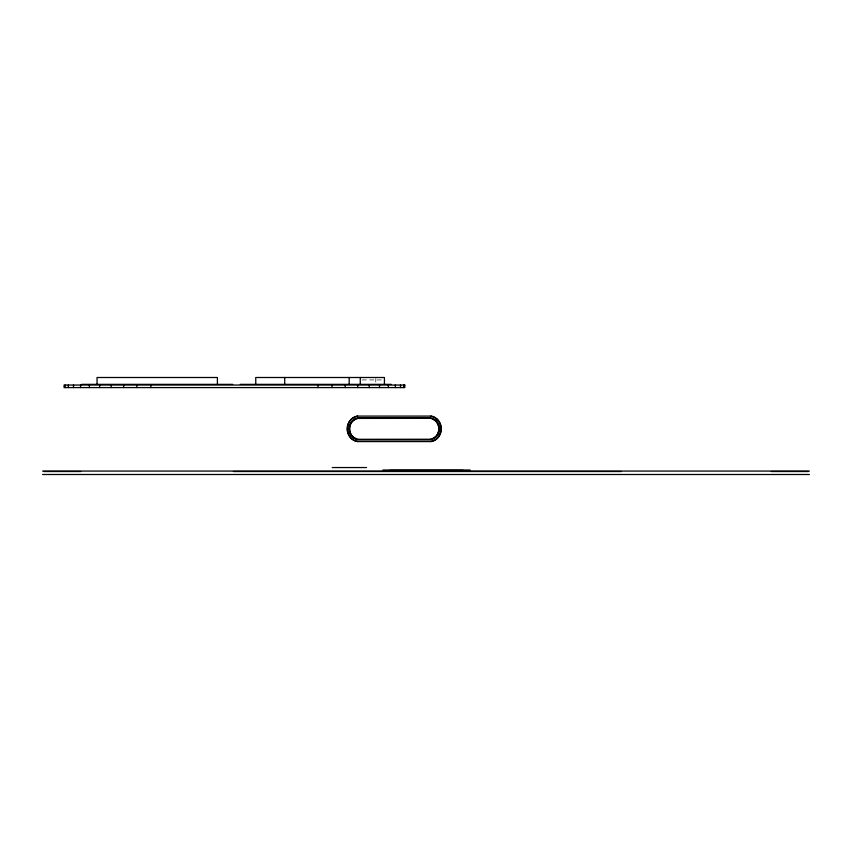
<?xml version="1.0" encoding="UTF-8"?>
<svg xmlns="http://www.w3.org/2000/svg" width="852" height="852" viewBox="0 0 852 852"><rect width="100%" height="100%" fill="white"/><g stroke="black" fill="none" stroke-linecap="round" stroke-linejoin="round"><path stroke-width="0.64" stroke-dasharray="4.26 3.19" d="M362.164 379.928L382.527 379.928M375.785 378.639L375.785 382.079"/><path stroke-width="1.28" d="M357.733 418.417L430.526 418.353C441.496 420.025 441.602 437.662 430.516 439.238M430.867 441.57C444.424 439.589 444.424 418.066 430.867 416.085L357.595 416.085C344.027 418.066 344.027 439.589 357.595 441.57L430.867 441.57A12.993 12.993 0 0 0 430.867 416.085M357.936 418.417C346.817 419.94 346.87 437.704 357.936 439.238M430.718 439.238L357.925 439.302M81.717 384.358L232.724 384.358M240.275 384.358L391.27 384.358M332.248 467.546L366.562 467.546M382.985 470.006L470.038 470.006M389.758 470.421L463.264 470.421M42.6 471.071L809.4 471.071M43.74 471.518L80.695 471.518M233.405 471.518L621.257 471.518M771.305 471.518L808.26 471.518M42.6 474.5L809.4 474.5M403.699 385.04L403.699 387.585M400.536 385.04L400.536 387.585M395.36 385.04L395.36 387.585M388.299 385.04L388.299 387.585M384.422 384.358L384.422 377.5L255.76 377.5L255.76 384.358M379.513 385.04L379.513 387.585M369.235 385.04L369.235 387.585M360.268 377.5L360.268 384.358M357.702 385.04L357.702 387.585M349.182 377.5L349.182 384.358M345.209 385.04L345.209 387.585M332.056 385.04L332.056 387.585M318.02 385.04L318.02 387.585M284.728 377.5L284.728 384.358M217.398 384.358L217.398 377.5L97.043 377.5L97.043 384.358M150.868 385.04L150.868 387.585M136.831 385.04L136.831 387.585M123.678 385.04L123.678 387.585M111.186 385.04L111.186 387.585M99.652 385.04L99.652 387.585M89.375 385.04L89.375 387.585M80.589 385.04L80.589 387.585M73.517 385.04L73.517 387.585M68.341 385.04L68.341 387.585M65.189 385.04L65.189 387.585M432.401 418.992A10.65 10.65 0 0 1 432.401 438.663M356.051 438.663A10.65 10.65 0 0 1 356.051 418.992M357.595 441.57A12.993 12.993 0 0 1 357.595 416.085M357.84 417.746L355.795 418.364A11.321 11.321 0 0 0 355.795 439.291L357.84 439.909L430.611 439.909L432.656 439.291A11.321 11.321 0 0 0 432.656 418.364L430.611 417.746L357.84 417.746M404.807 385.04L64.081 385.04L64.081 387.585L404.807 387.585L404.807 385.04"/></g></svg>
